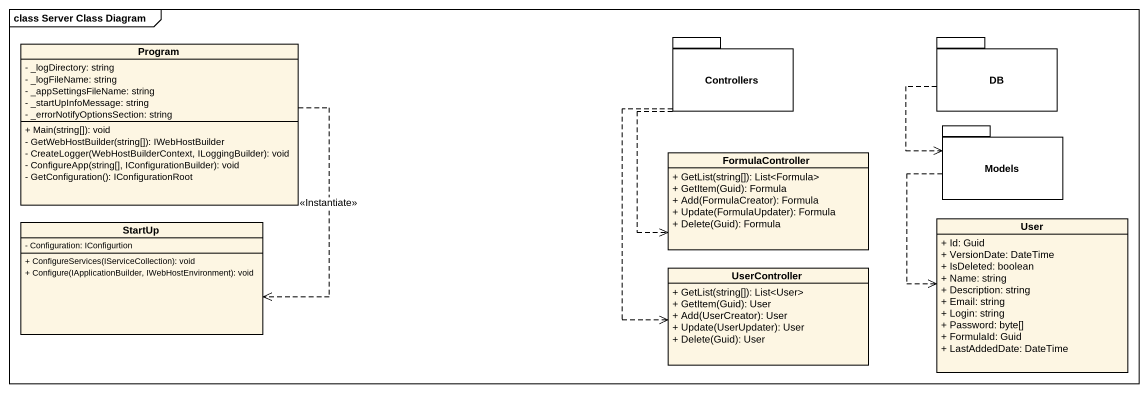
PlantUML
@startuml
mainframe class Server Class Diagram
hide circle
hide empty members
skinparam classAttributeIconSize 0
class Program {
  - _logDirectory: string
  - _logFileName: string
  - _appSettingsFileName: string
  - _startUpInfoMessage: string
  - _errorNotifyOptionsSection: string
  + Main(string[]): void
  - GetWebHostBuilder(string[]): IWebHostBuilder
  - CreateLogger(WebHostBuilderContext, ILoggingBuilder): void
  - ConfigureApp(string[], IConfigurationBuilder): void
  - GetConfiguration(): IConfigurationRoot
}
package Controllers {
}
package DB {
}
class FormulaController {
  + GetList(string[]): List<Formula>
  + GetItem(Guid): Formula
  + Add(FormulaCreator): Formula
  + Update(FormulaUpdater): Formula
  + Delete(Guid): Formula
}
package Models {
}
class StartUp {
  - Configuration: IConfigurtion
  + ConfigureServices(IServiceCollection): void
  + Configure(IApplicationBuilder, IWebHostEnvironment): void
}
class User {
  + Id: Guid
  + VersionDate: DateTime
  + IsDeleted: boolean
  + Name: string
  + Description: string
  + Email: string
  + Login: string
  + Password: byte[]
  + FormulaId: Guid
  + LastAddedDate: DateTime
}
class UserController {
  + GetList(string[]): List<User>
  + GetItem(Guid): User
  + Add(UserCreator): User
  + Update(UserUpdater): User
  + Delete(Guid): User
}
Program ..> StartUp : <<Instantiate>>
Controllers ..> FormulaController
Controllers ..> UserController
DB ..> Models
Models ..> User
@enduml
